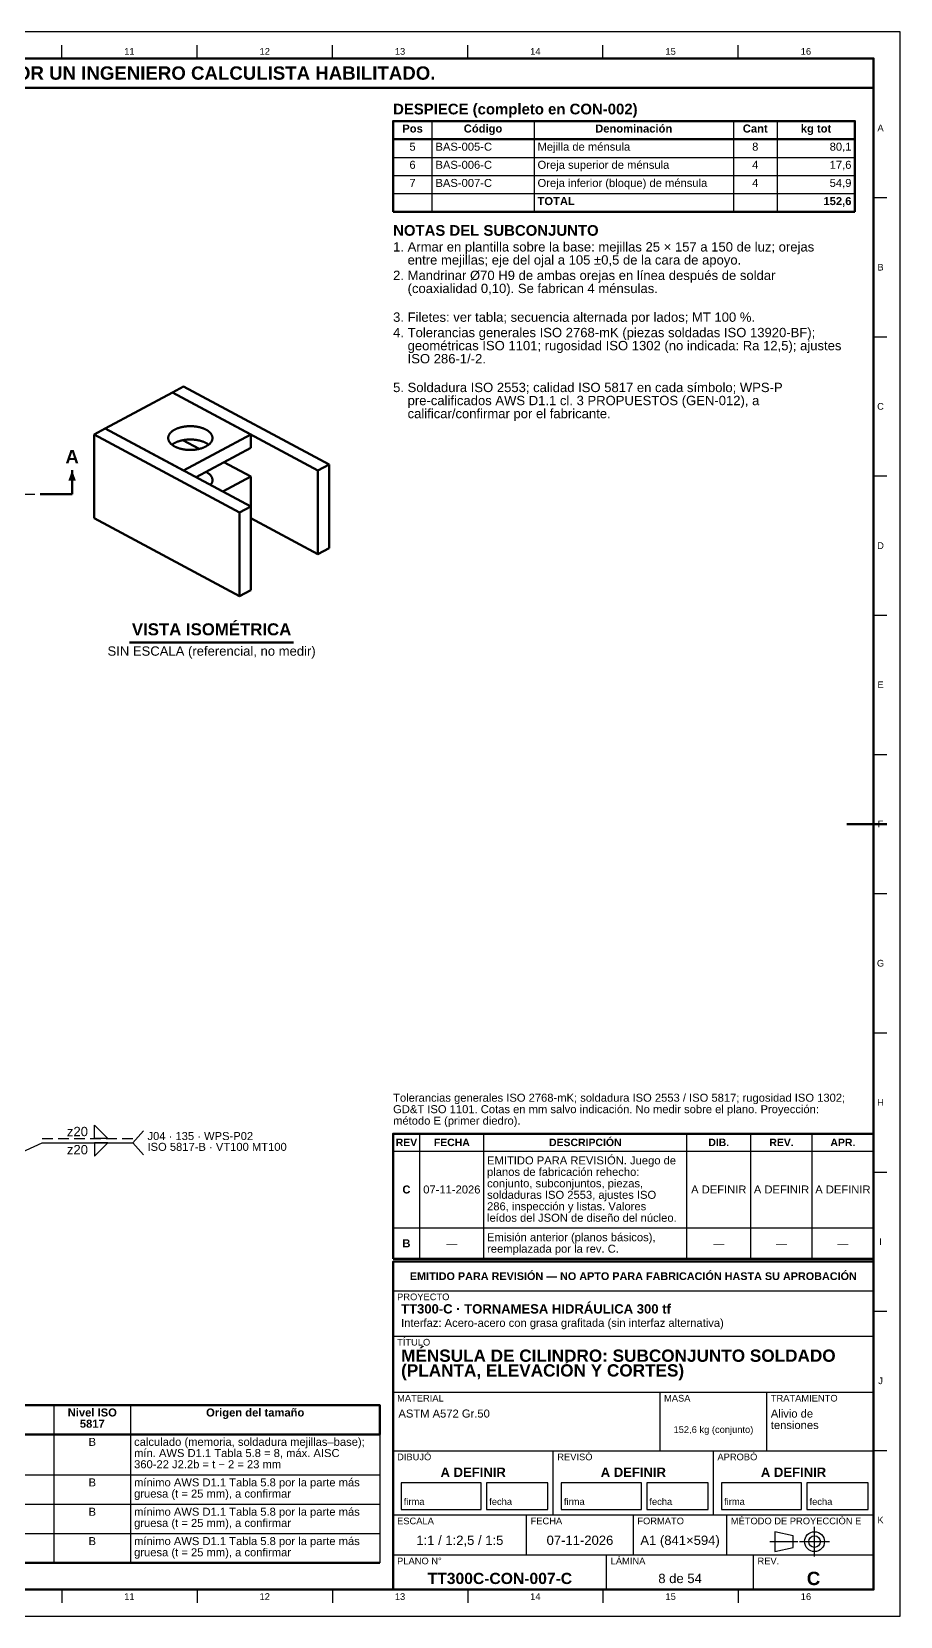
# Model space of a CAD drawing. Header units: millimetres. Extents: x 0 to 841, y 0 to 594.
# Drawn here: x 516 to 841, y 0 to 594 of the extents above; entities that cross this region are included whole.
import ezdxf
from ezdxf.enums import TextEntityAlignment as Align

# ---------------------------------------------------------------- set-up
doc = ezdxf.new("R2010")
doc.units = ezdxf.units.MM
doc.linetypes.add('EJE', pattern=[31, 20, -4, 3, -4])
doc.linetypes.add('OCULTO', pattern=[6, 4, -2])
for name, color, linetype, lineweight in [('CORTE', 7, 'EJE', 70), ('COTA', 7, 'CONTINUOUS', 25), ('EJE', 7, 'EJE', 25), ('FINA', 7, 'CONTINUOUS', 25), ('MARCO', 7, 'CONTINUOUS', 70), ('OCU', 7, 'OCULTO', 25), ('TXT', 7, 'CONTINUOUS', 25), ('VIS', 7, 'CONTINUOUS', 50)]:
    doc.layers.add(name, color=color, linetype=linetype, lineweight=lineweight)
doc.styles.add('STD', font='LiberationSans-Regular.ttf')
doc.styles.add('STDB', font='LiberationSans-Bold.ttf')

msp = doc.modelspace()

# ---------------------------------------------------------------- linework, layer by layer
at = {"layer": 'CORTE'}
msp.add_line((530.75, 420.68), (518.75, 420.68), dxfattribs=at)
at = {"layer": 'COTA'}
for p, q in [((553.48, 177.53), (557.48, 182.03)), ((454.48, 147.53), (519.48, 177.53)), ((519.48, 177.53), (553.48, 177.53)), ((553.48, 177.53), (557.48, 173.03))]:
    msp.add_line(p, q, dxfattribs=at)
for points in [[(539.19, 179.13), (539.19, 184.13), (544.19, 179.13)], [(539.19, 177.53), (539.19, 172.53), (544.19, 177.53)]]:
    msp.add_lwpolyline(points, close=True, dxfattribs=at)
msp.add_solid([(530.75, 429.68), (529.35, 425.68), (532.15, 425.68)], dxfattribs=at)
at = {"layer": 'EJE'}
for p, q in [((155.75, 420.68), (518.75, 420.68)), ((808.88, 22.42), (808.88, 33.58)), ((792.14, 28), (802.68, 28)), ((803.3, 28), (814.46, 28))]:
    msp.add_line(p, q, dxfattribs=at)
at = {"layer": 'FINA'}
for p, q in [((526.88, 584), (526.88, 589)), ((577.56, 584), (577.56, 589)), ((628.25, 584), (628.25, 589)), ((678.94, 584), (678.94, 589)), ((729.62, 584), (729.62, 589)), ((780.31, 584), (780.31, 589)), ((665.57, 560.5), (665.57, 526.5)), ((703.81, 560.5), (703.81, 526.5)), ((778.47, 560.5), (778.47, 526.5)), ((794.86, 560.5), (794.86, 526.5)), ((651, 553.7), (824, 553.7)), ((651, 546.9), (824, 546.9)), ((651, 540.1), (824, 540.1)), ((651, 533.3), (824, 533.3)), ((831, 531.82), (836, 531.82)), ((831, 479.64), (836, 479.64)), ((831, 427.45), (836, 427.45)), ((831, 375.27), (836, 375.27)), ((831, 323.09), (836, 323.09)), ((831, 270.91), (836, 270.91)), ((831, 218.73), (836, 218.73)), ((661, 134), (661, 180.9)), ((685, 134), (685, 180.9)), ((761, 134), (761, 180.9)), ((785, 134), (785, 180.9)), ((808, 134), (808, 180.9)), ((651, 174.4), (831, 174.4)), ((831, 166.55), (836, 166.55)), ((651, 145.6), (831, 145.6)), ((651, 134), (831, 134)), ((651, 133), (831, 133)), ((651, 122), (831, 122)), ((831, 114.36), (836, 114.36)), ((651, 105), (831, 105)), ((651, 84), (831, 84)), ((751, 62), (751, 84)), ((791, 62), (791, 84)), ((523.95, 79.2), (523.95, 20)), ((552.67, 79.2), (552.67, 20)), ((646, 79.2), (646, 20)), ((25, 68.2), (646, 68.2)), ((651, 62), (831, 62)), ((711, 38), (711, 62)), ((771, 38), (771, 62)), ((831, 62.18), (836, 62.18)), ((25, 53), (646, 53)), ((25, 42), (646, 42)), ((651, 38), (831, 38)), ((701, 23), (701, 38)), ((741, 23), (741, 38)), ((776, 23), (776, 38)), ((25, 31), (646, 31)), ((651, 23), (831, 23)), ((731, 10), (731, 23)), ((786, 10), (786, 23)), ((526.88, 10), (526.88, 5)), ((577.56, 10), (577.56, 5)), ((628.25, 10), (628.25, 5)), ((678.94, 10), (678.94, 5)), ((729.62, 10), (729.62, 5)), ((780.31, 10), (780.31, 5))]:
    msp.add_line(p, q, dxfattribs=at)
for points in [[(0, 0), (841, 0), (841, 594), (0, 594)], [(654, 40), (684, 40), (684, 50), (654, 50)], [(686, 40), (709, 40), (709, 50), (686, 50)], [(714, 40), (744, 40), (744, 50), (714, 50)], [(746, 40), (769, 40), (769, 50), (746, 50)], [(774, 40), (804, 40), (804, 50), (774, 50)], [(806, 40), (829, 40), (829, 50), (806, 50)], [(794, 24.28), (800.82, 25.83), (800.82, 30.17), (794, 31.72)]]:
    msp.add_lwpolyline(points, close=True, dxfattribs=at)
for radius in [3.72, 2.17]:
    msp.add_circle((808.88, 28), radius, dxfattribs=at)
at = {"layer": 'MARCO'}
msp.add_line((836, 297), (821, 297), dxfattribs=at)
for points in [[(20, 10), (831, 10), (831, 584), (20, 584)], [(20, 573), (831, 573), (831, 584), (20, 584)], [(651, 134), (831, 134), (831, 180.9), (651, 180.9)], [(651, 10), (831, 10), (831, 133), (651, 133)]]:
    msp.add_lwpolyline(points, close=True, dxfattribs=at)
at = {"layer": 'OCU'}
msp.add_line((519.48, 179.13), (553.48, 179.13), dxfattribs=at)
at = {"layer": 'VIS'}
for p, q in [((651, 560.5), (651, 526.5)), ((824, 560.5), (824, 526.5)), ((651, 526.5), (824, 526.5)), ((530.75, 420.68), (530.75, 429.68)), ((552.29, 364.98), (613.71, 364.98)), ((25, 20), (646, 20))]:
    msp.add_line(p, q, dxfattribs=at)
for points in [[(651, 553.7), (824, 553.7), (824, 560.5), (651, 560.5)], [(25, 68.2), (646, 68.2), (646, 79.2), (25, 79.2)]]:
    msp.add_lwpolyline(points, close=True, dxfattribs=at)
for points in [[(543.19, 445.27), (568.33, 458.77)], [(568.33, 458.77), (572.52, 461.02)], [(568.33, 458.77), (622.81, 429.52)], [(568.33, 458.77), (597.67, 443.02)], [(572.52, 461.02), (627, 431.77)], [(566.74, 441.67), (566.75, 441.82), (566.76, 441.96), (566.78, 442.1), (566.81, 442.24), (566.84, 442.37), (566.89, 442.51), (566.94, 442.64), (567, 442.77), (567.06, 442.9), (567.13, 443.02), (567.21, 443.14), (567.29, 443.26), (567.37, 443.38), (567.46, 443.49), (567.55, 443.6), (567.65, 443.7), (567.75, 443.8), (567.85, 443.9), (567.96, 444), (568.07, 444.09), (568.18, 444.18), (568.29, 444.26), (568.4, 444.35), (568.52, 444.43), (568.64, 444.51), (568.76, 444.59), (568.88, 444.66), (569, 444.73), (569.13, 444.8), (569.25, 444.87), (569.38, 444.93), (569.51, 444.99), (569.64, 445.05), (569.77, 445.11), (569.9, 445.17), (570.03, 445.22), (570.16, 445.28), (570.29, 445.33), (570.43, 445.38), (570.56, 445.42), (570.7, 445.47), (570.83, 445.51), (570.97, 445.55), (571.1, 445.6), (571.24, 445.63), (571.38, 445.67), (571.52, 445.71), (571.65, 445.74), (571.79, 445.77), (571.93, 445.8), (572.07, 445.83), (572.21, 445.86), (572.35, 445.89), (572.49, 445.91), (572.63, 445.94), (572.77, 445.96), (572.91, 445.98), (573.05, 446), (573.19, 446.02), (573.33, 446.03), (573.48, 446.05), (573.62, 446.06), (573.76, 446.07), (573.9, 446.09), (574.04, 446.1), (574.18, 446.1), (574.33, 446.11), (574.47, 446.12), (574.61, 446.12), (574.75, 446.13), (574.9, 446.13), (575.04, 446.13), (575.18, 446.13), (575.32, 446.13), (575.46, 446.12), (575.61, 446.12), (575.75, 446.11), (575.89, 446.1), (576.03, 446.1), (576.18, 446.09), (576.32, 446.07), (576.46, 446.06), (576.6, 446.05), (576.74, 446.03), (576.88, 446.02), (577.02, 446), (577.17, 445.98), (577.31, 445.96), (577.45, 445.94), (577.59, 445.91), (577.73, 445.89), (577.87, 445.86), (578.01, 445.83), (578.15, 445.8), (578.28, 445.77), (578.42, 445.74), (578.56, 445.71), (578.7, 445.67), (578.84, 445.63), (578.97, 445.6), (579.11, 445.55), (579.25, 445.51), (579.38, 445.47), (579.52, 445.42), (579.65, 445.38), (579.78, 445.33), (579.92, 445.28), (580.05, 445.22), (580.18, 445.17), (580.31, 445.11), (580.44, 445.05), (580.57, 444.99), (580.7, 444.93), (580.82, 444.87), (580.95, 444.8), (581.07, 444.73), (581.2, 444.66), (581.32, 444.59), (581.44, 444.51), (581.56, 444.43), (581.67, 444.35), (581.79, 444.26), (581.9, 444.18), (582.01, 444.09), (582.12, 444), (582.22, 443.9), (582.33, 443.8), (582.43, 443.7), (582.52, 443.6), (582.62, 443.49), (582.7, 443.38), (582.79, 443.26), (582.87, 443.14), (582.94, 443.02), (583.01, 442.9), (583.08, 442.77), (583.14, 442.64), (583.19, 442.51), (583.23, 442.37), (583.27, 442.24), (583.3, 442.1), (583.32, 441.96), (583.33, 441.82), (583.33, 441.67)], [(539, 443.02), (543.19, 445.27)], [(539, 411.63), (539, 443.02)], [(539, 443.02), (593.48, 413.78)], [(543.19, 445.27), (597.67, 416.03)], [(543.19, 445.27), (572.52, 429.52)], [(580.9, 438.52), (580.78, 438.46), (580.65, 438.39), (580.52, 438.33), (580.39, 438.27), (580.26, 438.21), (580.13, 438.16), (580, 438.1), (579.86, 438.05), (579.73, 438), (579.6, 437.95), (579.46, 437.9), (579.32, 437.86), (579.19, 437.82), (579.05, 437.77), (578.91, 437.73), (578.78, 437.7), (578.64, 437.66), (578.5, 437.63), (578.36, 437.59), (578.22, 437.56), (578.08, 437.53), (577.94, 437.5), (577.8, 437.47), (577.66, 437.45), (577.52, 437.42), (577.38, 437.4), (577.24, 437.38), (577.09, 437.36), (576.95, 437.34), (576.81, 437.32), (576.67, 437.31), (576.52, 437.29), (576.38, 437.28), (576.24, 437.27), (576.1, 437.26), (575.95, 437.25), (575.81, 437.24), (575.67, 437.23), (575.53, 437.23), (575.38, 437.22), (575.24, 437.22), (575.1, 437.22), (574.95, 437.22), (574.81, 437.22), (574.67, 437.22), (574.52, 437.23), (574.38, 437.23), (574.24, 437.24), (574.1, 437.25), (573.95, 437.26), (573.81, 437.27), (573.67, 437.28), (573.53, 437.29), (573.38, 437.31), (573.24, 437.32), (573.1, 437.34), (572.96, 437.36), (572.82, 437.38), (572.67, 437.4), (572.53, 437.43), (572.39, 437.45), (572.25, 437.48), (572.11, 437.51), (571.97, 437.53), (571.83, 437.57), (571.69, 437.6), (571.55, 437.63), (571.41, 437.67), (571.28, 437.7), (571.14, 437.74), (571, 437.78), (570.86, 437.82), (570.73, 437.87), (570.59, 437.91), (570.46, 437.96), (570.32, 438.01), (570.19, 438.06), (570.06, 438.11), (569.92, 438.17), (569.79, 438.22), (569.66, 438.28), (569.53, 438.34), (569.4, 438.4), (569.27, 438.47), (569.15, 438.54), (569.02, 438.61), (568.9, 438.68), (568.78, 438.75), (568.66, 438.83), (568.54, 438.91), (568.42, 438.99), (568.3, 439.07), (568.19, 439.16), (568.08, 439.25), (567.97, 439.34), (567.86, 439.44), (567.76, 439.54), (567.66, 439.64), (567.56, 439.74), (567.47, 439.85), (567.38, 439.96), (567.29, 440.08), (567.21, 440.2), (567.14, 440.32), (567.07, 440.44), (567, 440.57), (566.94, 440.7), (566.89, 440.83), (566.85, 440.97), (566.81, 441.11), (566.78, 441.25), (566.76, 441.39), (566.75, 441.53), (566.74, 441.67)], [(568.17, 439.17), (568.28, 439.26), (568.4, 439.35), (568.52, 439.43), (568.63, 439.51), (568.75, 439.58), (568.88, 439.66), (569, 439.73), (569.12, 439.8), (569.25, 439.86), (569.38, 439.93), (569.5, 439.99), (569.63, 440.05), (569.76, 440.11), (569.89, 440.17), (570.02, 440.22), (570.16, 440.28), (570.29, 440.33), (570.42, 440.38), (570.56, 440.42), (570.69, 440.47), (570.83, 440.51), (570.96, 440.55), (571.1, 440.59), (571.24, 440.63), (571.37, 440.67), (571.51, 440.71), (571.65, 440.74), (571.79, 440.77), (571.93, 440.8), (572.07, 440.83), (572.21, 440.86), (572.35, 440.89), (572.49, 440.91), (572.63, 440.94), (572.77, 440.96), (572.91, 440.98), (573.05, 441), (573.19, 441.02), (573.33, 441.03), (573.47, 441.05), (573.62, 441.06), (573.76, 441.08), (573.9, 441.09), (574.04, 441.1), (574.18, 441.1), (574.33, 441.11), (574.47, 441.12), (574.61, 441.12), (574.75, 441.13), (574.9, 441.13), (575.04, 441.13), (575.18, 441.13), (575.32, 441.13), (575.47, 441.12), (575.61, 441.12), (575.75, 441.11), (575.89, 441.1), (576.03, 441.1), (576.18, 441.09), (576.32, 441.08), (576.46, 441.06), (576.6, 441.05), (576.74, 441.03), (576.88, 441.02), (577.03, 441), (577.17, 440.98), (577.31, 440.96), (577.45, 440.94), (577.59, 440.91), (577.73, 440.89), (577.87, 440.86), (578.01, 440.83), (578.15, 440.8), (578.29, 440.77), (578.43, 440.74), (578.56, 440.71), (578.7, 440.67), (578.84, 440.63), (578.98, 440.59), (579.11, 440.55), (579.25, 440.51), (579.38, 440.47), (579.52, 440.42), (579.65, 440.38), (579.79, 440.33), (579.92, 440.28), (580.05, 440.22), (580.18, 440.17), (580.31, 440.11), (580.44, 440.05), (580.57, 439.99), (580.7, 439.93), (580.83, 439.86), (580.95, 439.8), (581.08, 439.73), (581.2, 439.66), (581.32, 439.58), (581.44, 439.51), (581.56, 439.43), (581.68, 439.35), (581.79, 439.26), (581.91, 439.17)], [(572.25, 440.87), (578.36, 437.59)], [(572.52, 429.52), (597.67, 443.02)], [(583.33, 441.67), (583.33, 441.53), (583.32, 441.39), (583.3, 441.24), (583.27, 441.1), (583.23, 440.96), (583.18, 440.83), (583.13, 440.69), (583.07, 440.56), (583.01, 440.43), (582.94, 440.31), (582.86, 440.19), (582.78, 440.07), (582.69, 439.95), (582.6, 439.84), (582.51, 439.73), (582.41, 439.63), (582.31, 439.53), (582.2, 439.43), (582.09, 439.33), (581.98, 439.24), (581.87, 439.15), (581.76, 439.06), (581.64, 438.98), (581.52, 438.89), (581.4, 438.82), (581.28, 438.74), (581.16, 438.66), (581.03, 438.59), (580.9, 438.52)], [(597.67, 438.02), (597.67, 443.02)], [(577.18, 427.02), (597.67, 438.02)], [(580.9, 429.02), (581.03, 428.96), (581.16, 428.88), (581.28, 428.81), (581.4, 428.73), (581.52, 428.65), (581.64, 428.57), (581.76, 428.49), (581.87, 428.4), (581.98, 428.31), (582.09, 428.22), (582.2, 428.12), (582.31, 428.02), (582.41, 427.92), (582.51, 427.82), (582.6, 427.71), (582.69, 427.6), (582.78, 427.48), (582.86, 427.36), (582.94, 427.24), (583.01, 427.11), (583.07, 426.99), (583.13, 426.86), (583.18, 426.72), (583.23, 426.58), (583.27, 426.45), (583.3, 426.3), (583.32, 426.16), (583.33, 426.02), (583.33, 425.87)], [(587.61, 432.62), (597.67, 427.22)], [(622.81, 429.52), (627, 431.77)], [(622.81, 398.13), (622.81, 429.52)], [(627, 400.38), (627, 431.77)], [(583.33, 425.87), (583.33, 425.72), (583.32, 425.58), (583.29, 425.43), (583.26, 425.28), (583.22, 425.14), (583.17, 424.99), (583.11, 424.86), (583.05, 424.72), (582.98, 424.59), (582.9, 424.46), (582.82, 424.33), (582.73, 424.21), (582.64, 424.09)], [(587.24, 421.63), (597.67, 427.22)], [(597.67, 416.03), (597.67, 427.22)], [(593.48, 413.78), (597.67, 416.03)], [(597.67, 384.63), (597.67, 416.03)], [(539, 411.63), (593.48, 382.38)], [(593.48, 382.38), (593.48, 413.78)], [(597.67, 411.63), (622.81, 398.13)], [(622.81, 398.13), (627, 400.38)], [(593.48, 382.38), (597.67, 384.63)]]:
    msp.add_lwpolyline(points, dxfattribs=at)

# ---------------------------------------------------------------- texts
at = {"layer": 'TXT'}
for s, height, style, p in [('ESTOS PLANOS NO SON VÁLIDOS PARA FABRICACIÓN HASTA SU REVISIÓN Y APROBACIÓN POR UN INGENIERO CALCULISTA HABILITADO.', 5, 'STDB', (425.5, 578.5)), ('11', 2.5, 'STD', (552.22, 586.6)), ('12', 2.5, 'STD', (602.91, 586.6)), ('13', 2.5, 'STD', (653.59, 586.6)), ('14', 2.5, 'STD', (704.28, 586.6)), ('15', 2.5, 'STD', (754.97, 586.6)), ('16', 2.5, 'STD', (805.66, 586.6)), ('Pos', 3, 'STDB', (658.28, 557.7)), ('Código', 3, 'STDB', (684.69, 557.7)), ('Denominación', 3, 'STDB', (741.14, 557.7)), ('Cant', 3, 'STDB', (786.67, 557.7)), ('kg tot', 3, 'STDB', (809.43, 557.7)), ('A', 2.5, 'STD', (833.6, 557.91)), ('8', 3, 'STD', (786.67, 550.9)), ('5', 3, 'STD', (658.28, 550.9)), ('6', 3, 'STD', (658.28, 544.1)), ('4', 3, 'STD', (786.67, 544.1)), ('7', 3, 'STD', (658.28, 537.3)), ('4', 3, 'STD', (786.67, 537.3)), ('B', 2.5, 'STD', (833.6, 505.73)), ('C', 2.5, 'STD', (833.6, 453.55)), ('A', 5, 'STDB', (530.75, 434.68)), ('D', 2.5, 'STD', (833.6, 401.36)), ('E', 2.5, 'STD', (833.6, 349.18)), ('F', 2.5, 'STD', (833.6, 297)), ('G', 2.5, 'STD', (833.6, 244.82)), ('H', 2.5, 'STD', (833.6, 192.64)), ('REV', 2.8, 'STDB', (656, 177.65)), ('FECHA', 2.8, 'STDB', (673, 177.65)), ('DESCRIPCIÓN', 2.8, 'STDB', (723, 177.65)), ('DIB.', 2.8, 'STDB', (773, 177.65)), ('REV.', 2.8, 'STDB', (796.5, 177.65)), ('APR.', 2.8, 'STDB', (819.5, 177.65)), ('C', 3, 'STDB', (656, 160)), ('07-11-2026', 3, 'STD', (673, 160)), ('A DEFINIR', 3, 'STD', (773, 160)), ('A DEFINIR', 3, 'STD', (796.5, 160)), ('A DEFINIR', 3, 'STD', (819.5, 160)), ('B', 3, 'STDB', (656, 139.8)), ('—', 3, 'STD', (673, 139.8)), ('—', 3, 'STD', (773, 139.8)), ('—', 3, 'STD', (796.5, 139.8)), ('—', 3, 'STD', (819.5, 139.8)), ('I', 2.5, 'STD', (833.6, 140.45)), ('EMITIDO PARA REVISIÓN — NO APTO PARA FABRICACIÓN HASTA SU APROBACIÓN', 2.9, 'STDB', (741, 127.5)), ('J', 2.5, 'STD', (833.6, 88.27)), ('Nivel ISO', 3, 'STDB', (538.31, 76.4)), ('Origen del tamaño', 3, 'STDB', (599.34, 76.4)), ('5817', 3, 'STDB', (538.31, 72.2)), ('152,6 kg (conjunto)', 2.5, 'STD', (771, 70)), ('B', 3, 'STD', (538.31, 65.4)), ('A DEFINIR', 3.5, 'STDB', (681, 54)), ('A DEFINIR', 3.5, 'STDB', (741, 54)), ('A DEFINIR', 3.5, 'STDB', (801, 54)), ('B', 3, 'STD', (538.31, 50.2)), ('B', 3, 'STD', (538.31, 39.2)), ('K', 2.5, 'STD', (833.6, 36.09)), ('1:1 / 1:2,5 / 1:5', 3.5, 'STD', (676, 28.5)), ('07-11-2026', 3.5, 'STD', (721, 28.5)), ('A1 (841×594)', 3.5, 'STD', (758.5, 28.5)), ('B', 3, 'STD', (538.31, 28.2)), ('TT300C-CON-007-C', 4.2, 'STDB', (691, 14.2)), ('8 de 54', 3.5, 'STD', (758.5, 14.2)), ('C', 5, 'STDB', (808.5, 14.2)), ('11', 2.5, 'STD', (552.22, 7.4)), ('12', 2.5, 'STD', (602.91, 7.4)), ('13', 2.5, 'STD', (653.59, 7.4)), ('14', 2.5, 'STD', (704.28, 7.4)), ('15', 2.5, 'STD', (754.97, 7.4)), ('16', 2.5, 'STD', (805.66, 7.4))]:
    msp.add_text(s, height=height, dxfattribs=dict(at, style=style)).set_placement(p, align=Align.MIDDLE_CENTER)
for s, height, style, p in [('DESPIECE (completo en CON-002)', 4, 'STDB', (651, 567)), ('NOTAS DEL SUBCONJUNTO', 4, 'STDB', (651, 521.5)), ('1. Armar en plantilla sobre la base: mejillas 25 × 157 a 150 de luz; orejas', 3.5, 'STD', (651, 515.1)), ('    entre mejillas; eje del ojal a 105 ±0,5 de la cara de apoyo.', 3.5, 'STD', (651, 510.2)), ('2. Mandrinar Ø70 H9 de ambas orejas en línea después de soldar', 3.5, 'STD', (651, 504.42)), ('    (coaxialidad 0,10). Se fabrican 4 ménsulas.', 3.5, 'STD', (651, 499.52)), ('3. Filetes: ver tabla; secuencia alternada por lados; MT 100 %.', 3.5, 'STD', (651, 488.75)), ('4. Tolerancias generales ISO 2768-mK (piezas soldadas ISO 13920-BF);', 3.5, 'STD', (651, 482.98)), ('    geométricas ISO 1101; rugosidad ISO 1302 (no indicada: Ra 12,5); ajustes', 3.5, 'STD', (651, 478.08)), ('    ISO 286-1/-2.', 3.5, 'STD', (651, 473.18)), ('5. Soldadura ISO 2553; calidad ISO 5817 en cada símbolo; WPS-P', 3.5, 'STD', (651, 462.4)), ('    pre-calificados AWS D1.1 cl. 3 PROPUESTOS (GEN-012), a', 3.5, 'STD', (651, 457.5)), ('    calificar/confirmar por el fabricante.', 3.5, 'STD', (651, 452.6)), ('J04 · 135 · WPS-P02', 3, 'STD', (558.98, 181.53)), ('ISO 5817-B · VT100 MT100', 3, 'STD', (558.98, 177.48)), ('EMITIDO PARA REVISIÓN. Juego de', 3, 'STD', (686.2, 172.4)), ('planos de fabricación rehecho:', 3, 'STD', (686.2, 168.1)), ('conjunto, subconjuntos, piezas,', 3, 'STD', (686.2, 163.8)), ('soldaduras ISO 2553, ajustes ISO', 3, 'STD', (686.2, 159.5)), ('286, inspección y listas. Valores', 3, 'STD', (686.2, 155.2)), ('leídos del JSON de diseño del núcleo.', 3, 'STD', (686.2, 150.9)), ('Emisión anterior (planos básicos),', 3, 'STD', (686.2, 143.6)), ('reemplazada por la rev. C.', 3, 'STD', (686.2, 139.3)), ('PROYECTO', 2.5, 'STD', (652.5, 121)), ('TT300-C · TORNAMESA HIDRÁULICA 300 tf', 3.5, 'STDB', (654, 117)), ('Interfaz: Acero-acero con grasa grafitada (sin interfaz alternativa)', 3, 'STD', (654, 111.5)), ('TÍTULO', 2.5, 'STD', (652.5, 104)), ('MÉNSULA DE CILINDRO: SUBCONJUNTO SOLDADO', 4.6, 'STDB', (654, 100)), ('(PLANTA, ELEVACIÓN Y CORTES)', 4.6, 'STDB', (654, 94.48)), ('MATERIAL', 2.5, 'STD', (652.5, 83)), ('ASTM A572 Gr.50', 3, 'STD', (653, 77.5)), ('MASA', 2.5, 'STD', (752.5, 83)), ('Alivio de', 3, 'STD', (792.5, 77.5)), ('TRATAMIENTO', 2.5, 'STD', (792.5, 83)), ('tensiones', 3, 'STD', (792.5, 73.2)), ('DIBUJÓ', 2.5, 'STD', (652.5, 61)), ('REVISÓ', 2.5, 'STD', (712.5, 61)), ('APROBÓ', 2.5, 'STD', (772.5, 61)), ('ESCALA', 2.5, 'STD', (652.5, 37)), ('FECHA', 2.5, 'STD', (702.5, 37)), ('FORMATO', 2.5, 'STD', (742.5, 37)), ('MÉTODO DE PROYECCIÓN E', 2.5, 'STD', (777.5, 37)), ('PLANO N°', 2.5, 'STD', (652.5, 22)), ('LÁMINA', 2.5, 'STD', (732.5, 22)), ('REV.', 2.5, 'STD', (787.5, 22))]:
    msp.add_text(s, height=height, dxfattribs=dict(at, style=style)).set_placement(p, align=Align.TOP_LEFT)
for s, style, p in [('BAS-005-C', 'STD', (666.87, 550.9)), ('Mejilla de ménsula', 'STD', (705.11, 550.9)), ('BAS-006-C', 'STD', (666.87, 544.1)), ('Oreja superior de ménsula', 'STD', (705.11, 544.1)), ('BAS-007-C', 'STD', (666.87, 537.3)), ('Oreja inferior (bloque) de ménsula', 'STD', (705.11, 537.3)), ('TOTAL', 'STDB', (705.11, 530.5)), ('calculado (memoria, soldadura mejillas–base);', 'STD', (553.97, 65.4)), ('mín. AWS D1.1 Tabla 5.8 = 8, máx. AISC', 'STD', (553.97, 61.2)), ('360-22 J2.2b = t − 2 = 23 mm', 'STD', (553.97, 57)), ('gruesa (t = 25 mm), a confirmar', 'STD', (553.97, 46)), ('mínimo AWS D1.1 Tabla 5.8 por la parte más', 'STD', (553.97, 50.2)), ('gruesa (t = 25 mm), a confirmar', 'STD', (553.97, 35)), ('mínimo AWS D1.1 Tabla 5.8 por la parte más', 'STD', (553.97, 39.2)), ('mínimo AWS D1.1 Tabla 5.8 por la parte más', 'STD', (553.97, 28.2)), ('gruesa (t = 25 mm), a confirmar', 'STD', (553.97, 24))]:
    msp.add_text(s, height=3, dxfattribs=dict(at, style=style)).set_placement(p, align=Align.MIDDLE_LEFT)
for s, height, style, p in [('80,1', 3, 'STD', (822.7, 550.9)), ('17,6', 3, 'STD', (822.7, 544.1)), ('54,9', 3, 'STD', (822.7, 537.3)), ('152,6', 3, 'STDB', (822.7, 530.5)), ('z20', 3.5, 'STD', (536.69, 181.73)), ('z20', 3.5, 'STD', (536.69, 174.93))]:
    msp.add_text(s, height=height, dxfattribs=dict(at, style=style)).set_placement(p, align=Align.MIDDLE_RIGHT)
at = {"layer": 'TXT', "style": 'STDB'}
msp.add_text('VISTA ISOMÉTRICA', height=4.5, dxfattribs=at).set_placement((583, 366.38), align=Align.BOTTOM_CENTER)
at = {"layer": 'TXT', "style": 'STD'}
msp.add_text('SIN ESCALA (referencial, no medir)', height=3.5, dxfattribs=at).set_placement((583, 363.58), align=Align.TOP_CENTER)
for s, height, p in [('Tolerancias generales ISO 2768-mK; soldadura ISO 2553 / ISO 5817; rugosidad ISO 1302;', 3, (651, 192)), ('GD&T ISO 1101. Cotas en mm salvo indicación. No medir sobre el plano. Proyección:', 3, (651, 187.7)), ('método E (primer diedro).', 3, (651, 183.4)), ('firma', 2.5, (655, 41)), ('fecha', 2.5, (687, 41)), ('firma', 2.5, (715, 41)), ('fecha', 2.5, (747, 41)), ('firma', 2.5, (775, 41)), ('fecha', 2.5, (807, 41))]:
    msp.add_text(s, height=height, dxfattribs=at).set_placement(p, align=Align.BOTTOM_LEFT)

doc.saveas('drawing.dxf')
